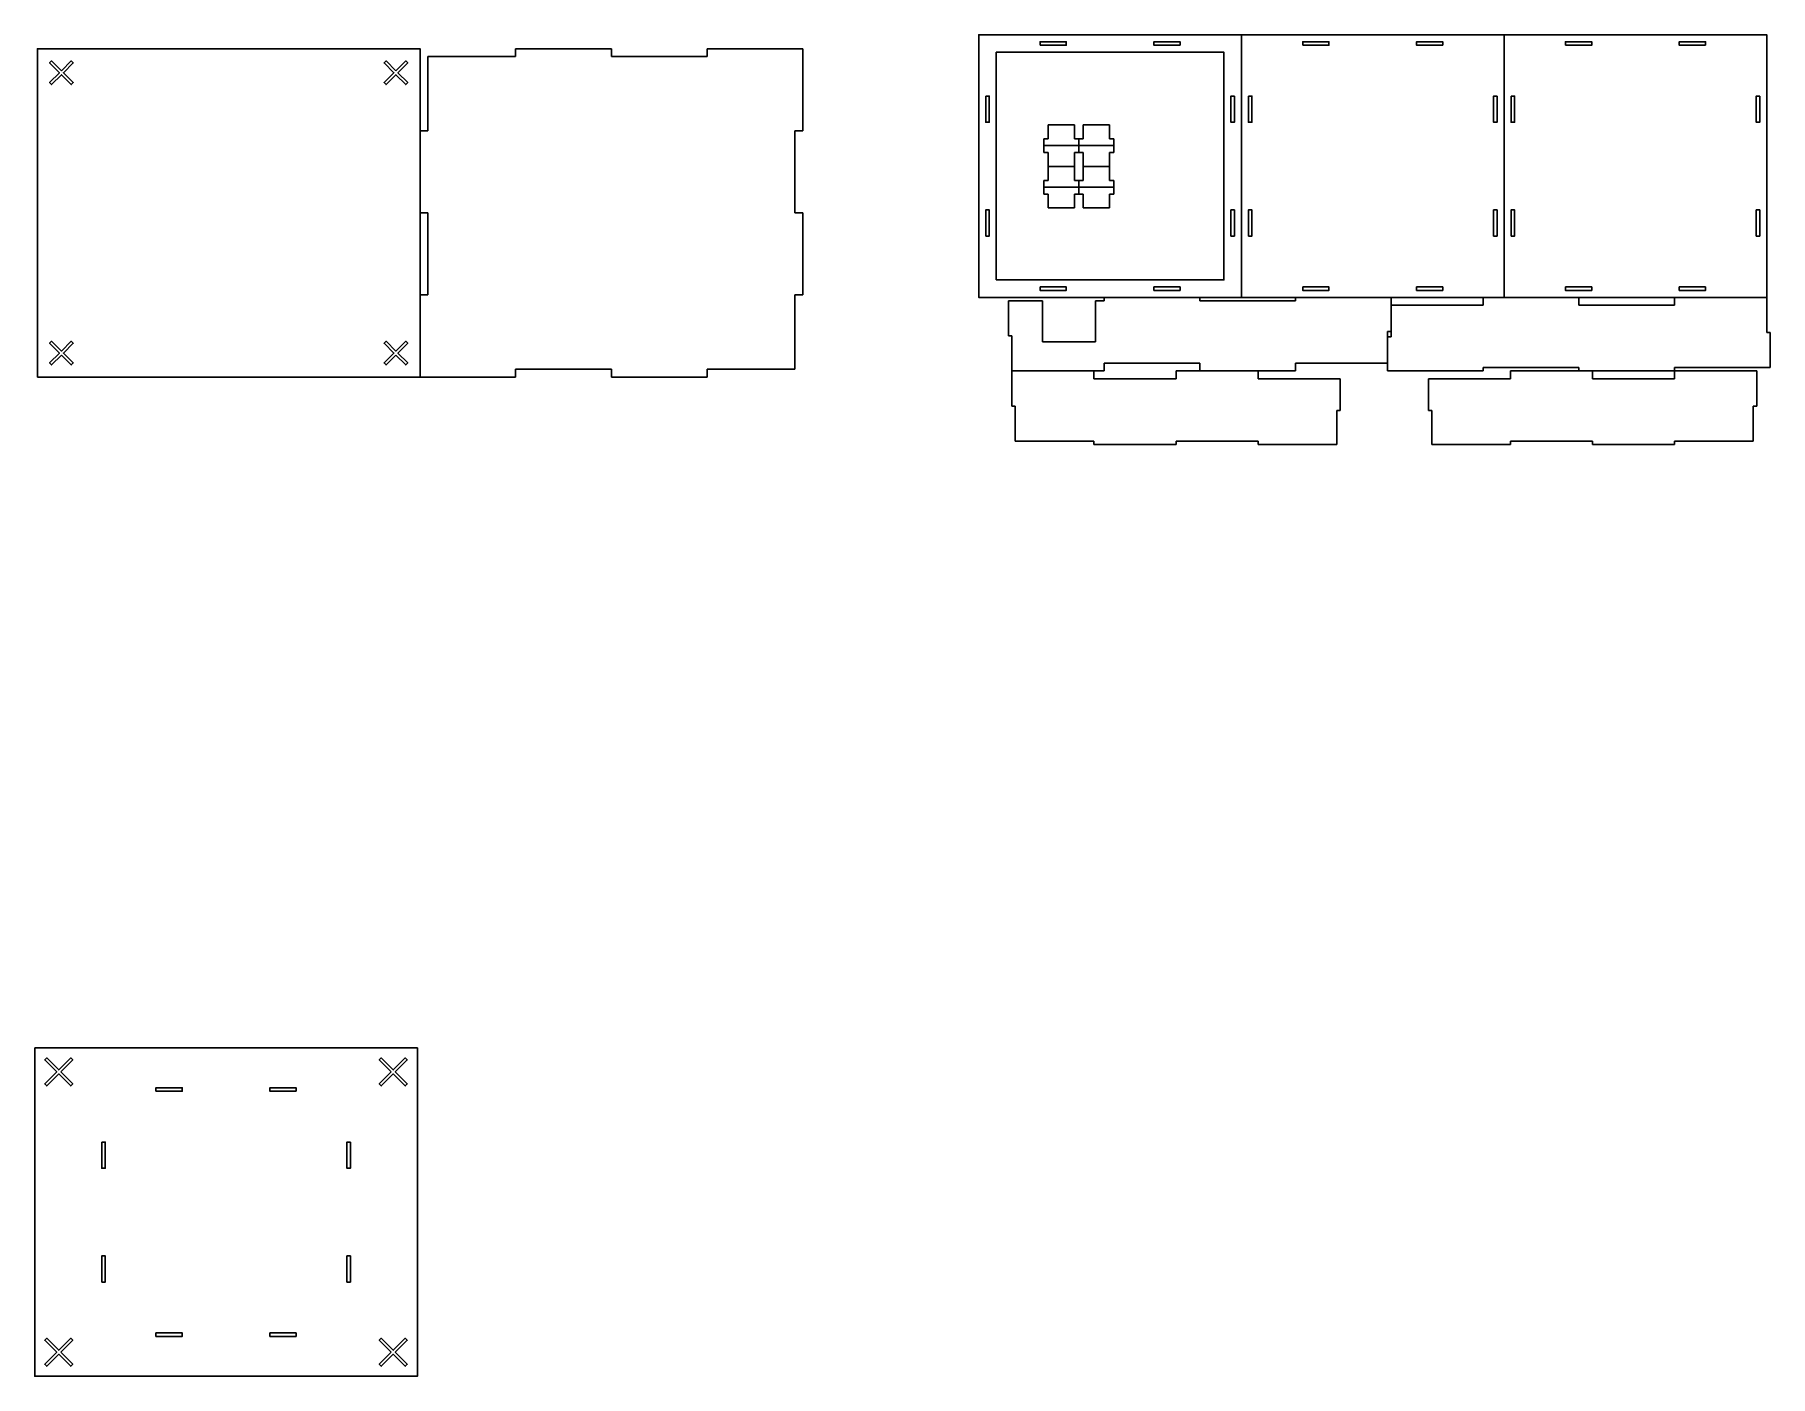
# Model space of a CAD drawing. Header units: millimetres. Extents: x 7102 to 9084, y -4535 to -3003.
import ezdxf

# ---------------------------------------------------------------- set-up
doc = ezdxf.new("R2010")
doc.units = ezdxf.units.MM
doc.layers.add('Layer 01', color=12, linetype='Continuous', true_color=0xc80000)
doc.layers.add('Layer 03', color=5, linetype='Continuous', true_color=0x0000ff)

msp = doc.modelspace()

# ---------------------------------------------------------------- linework, layer by layer
at = {"layer": 'Layer 01'}
for points in [[(8250, -3015), (8250, -3011), (8280, -3011), (8280, -3015)], [(8410, -3015), (8410, -3011), (8380, -3011), (8380, -3015)], [(8550, -3015), (8550, -3011), (8580, -3011), (8580, -3015)], [(8710, -3015), (8710, -3011), (8680, -3011), (8680, -3015)], [(8850, -3015), (8850, -3011), (8880, -3011), (8880, -3015)], [(9010, -3015), (9010, -3011), (8980, -3011), (8980, -3015)], [(8200, -3283), (8460, -3283), (8460, -3023), (8200, -3023)], [(7132.5, -3044.2), (7143.7, -3033), (7146, -3035.3), (7134.8, -3046.5), (7146, -3057.7), (7143.7, -3060), (7132.5, -3048.8), (7121.3, -3060), (7119, -3057.7), (7130.2, -3046.5), (7119, -3035.3), (7121.3, -3033)], [(7514.5, -3044.2), (7503.3, -3033), (7501, -3035.3), (7512.2, -3046.5), (7501, -3057.7), (7503.3, -3060), (7514.5, -3048.8), (7525.7, -3060), (7528, -3057.7), (7516.8, -3046.5), (7528, -3035.3), (7525.7, -3033)], [(8188, -3073), (8192, -3073), (8192, -3103), (8188, -3103)], [(8472, -3073), (8468, -3073), (8468, -3103), (8472, -3103)], [(8488, -3073), (8492, -3073), (8492, -3103), (8488, -3103)], [(8772, -3073), (8768, -3073), (8768, -3103), (8772, -3103)], [(8788, -3073), (8792, -3073), (8792, -3103), (8788, -3103)], [(9072, -3073), (9068, -3073), (9068, -3103), (9072, -3103)], [(8188, -3233), (8192, -3233), (8192, -3203), (8188, -3203)], [(8472, -3233), (8468, -3233), (8468, -3203), (8472, -3203)], [(8488, -3233), (8492, -3233), (8492, -3203), (8488, -3203)], [(8772, -3233), (8768, -3233), (8768, -3203), (8772, -3203)], [(8788, -3233), (8792, -3233), (8792, -3203), (8788, -3203)], [(9072, -3233), (9068, -3233), (9068, -3203), (9072, -3203)], [(8250, -3291), (8250, -3295), (8280, -3295), (8280, -3291)], [(8410, -3291), (8410, -3295), (8380, -3295), (8380, -3291)], [(8550, -3291), (8550, -3295), (8580, -3295), (8580, -3291)], [(8710, -3291), (8710, -3295), (8680, -3295), (8680, -3291)], [(8850, -3291), (8850, -3295), (8880, -3295), (8880, -3291)], [(9010, -3291), (9010, -3295), (8980, -3295), (8980, -3291)], [(7132.5, -3368.8), (7143.7, -3380), (7146, -3377.7), (7134.8, -3366.5), (7146, -3355.3), (7143.7, -3353), (7132.5, -3364.2), (7121.3, -3353), (7119, -3355.3), (7130.2, -3366.5), (7119, -3377.7), (7121.3, -3380)], [(7514.5, -3368.8), (7503.3, -3380), (7501, -3377.7), (7512.2, -3366.5), (7501, -3355.3), (7503.3, -3353), (7514.5, -3364.2), (7525.7, -3353), (7528, -3355.3), (7516.8, -3366.5), (7528, -3377.7), (7525.7, -3380)], [(7131.8, -4187.5), (7145.5, -4173.8), (7143.2, -4171.5), (7129.5, -4185.2), (7115.8, -4171.5), (7113.5, -4173.8), (7127.2, -4187.5), (7113.5, -4201.2), (7115.8, -4203.5), (7129.5, -4189.8), (7143.2, -4203.5), (7145.5, -4201.2)], [(7509.2, -4187.5), (7495.5, -4173.8), (7497.8, -4171.5), (7511.5, -4185.2), (7525.2, -4171.5), (7527.5, -4173.8), (7513.8, -4187.5), (7527.5, -4201.2), (7525.2, -4203.5), (7511.5, -4189.8), (7497.8, -4203.5), (7495.5, -4201.2)], [(7131.8, -4507.5), (7145.5, -4521.2), (7143.2, -4523.5), (7129.5, -4509.8), (7115.8, -4523.5), (7113.5, -4521.2), (7127.2, -4507.5), (7113.5, -4493.8), (7115.8, -4491.5), (7129.5, -4505.2), (7143.2, -4491.5), (7145.5, -4493.8)], [(7509.2, -4507.5), (7495.5, -4521.2), (7497.8, -4523.5), (7511.5, -4509.8), (7525.2, -4523.5), (7527.5, -4521.2), (7513.8, -4507.5), (7527.5, -4493.8), (7525.2, -4491.5), (7511.5, -4505.2), (7497.8, -4491.5), (7495.5, -4493.8)]]:
    msp.add_lwpolyline(points, close=True, dxfattribs=at)
at = {"layer": 'Layer 01', "lineweight": -3}
for points in [[(8259.4, -3106.1), (8259.4, -3114), (8259.4, -3121.9)], [(8289.4, -3106.1), (8274.4, -3106.1), (8259.4, -3106.1)], [(8289.4, -3121.9), (8289.4, -3114), (8289.4, -3106.1)], [(8329.4, -3106.1), (8314.4, -3106.1), (8299.4, -3106.1)], [(8299.4, -3106.1), (8299.4, -3114), (8299.4, -3121.9)], [(8329.4, -3121.9), (8329.4, -3114), (8329.4, -3106.1)], [(8254.4, -3121.9), (8254.4, -3125.8), (8254.4, -3129.7)], [(8259.4, -3121.9), (8256.9, -3121.9), (8254.4, -3121.9)], [(8294.4, -3129.7), (8274.4, -3129.7), (8254.4, -3129.7)], [(8254.4, -3129.7), (8254.4, -3133.7), (8254.4, -3137.6)], [(8254.4, -3129.7), (8274.4, -3129.7), (8294.4, -3129.7)], [(8294.4, -3121.9), (8291.9, -3121.9), (8289.4, -3121.9)], [(8299.4, -3121.9), (8296.9, -3121.9), (8294.4, -3121.9)], [(8294.4, -3121.9), (8294.4, -3125.8), (8294.4, -3129.7)], [(8294.4, -3129.7), (8294.4, -3125.8), (8294.4, -3121.9)], [(8294.4, -3129.7), (8314.4, -3129.7), (8334.4, -3129.7)], [(8294.4, -3129.7), (8294.4, -3133.7), (8294.4, -3137.6)], [(8334.4, -3129.7), (8314.4, -3129.7), (8294.4, -3129.7)], [(8294.4, -3137.6), (8294.4, -3133.7), (8294.4, -3129.7)], [(8334.4, -3121.9), (8331.9, -3121.9), (8329.4, -3121.9)], [(8334.4, -3129.7), (8334.4, -3125.8), (8334.4, -3121.9)], [(8334.4, -3137.6), (8334.4, -3133.7), (8334.4, -3129.7)], [(8254.4, -3137.6), (8256.9, -3137.6), (8259.4, -3137.6)], [(8259.4, -3137.6), (8259.4, -3145.5), (8259.4, -3153.4)], [(8289.4, -3137.6), (8291.9, -3137.6), (8294.4, -3137.6)], [(8289.4, -3153.4), (8289.4, -3145.5), (8289.4, -3137.6)], [(8294.4, -3137.6), (8296.9, -3137.6), (8299.4, -3137.6)], [(8299.4, -3137.6), (8299.4, -3145.5), (8299.4, -3153.4)], [(8329.4, -3153.4), (8329.4, -3145.5), (8329.4, -3137.6)], [(8329.4, -3137.6), (8331.9, -3137.6), (8334.4, -3137.6)], [(8259.4, -3169.3), (8256.9, -3169.3), (8254.4, -3169.3)], [(8254.4, -3169.3), (8254.4, -3173.2), (8254.4, -3177.1)], [(8259.4, -3153.4), (8274.4, -3153.4), (8289.4, -3153.4)], [(8289.4, -3153.4), (8274.4, -3153.4), (8259.4, -3153.4)], [(8259.4, -3153.4), (8259.4, -3161.3), (8259.4, -3169.3)], [(8289.4, -3169.3), (8289.4, -3161.3), (8289.4, -3153.4)], [(8294.4, -3169.3), (8291.9, -3169.3), (8289.4, -3169.3)], [(8299.4, -3169.3), (8296.9, -3169.3), (8294.4, -3169.3)], [(8294.4, -3169.3), (8294.4, -3173.2), (8294.4, -3177.1)], [(8294.4, -3177.1), (8294.4, -3173.2), (8294.4, -3169.3)], [(8299.4, -3153.4), (8314.4, -3153.4), (8329.4, -3153.4)], [(8329.4, -3153.4), (8314.4, -3153.4), (8299.4, -3153.4)], [(8299.4, -3153.4), (8299.4, -3161.3), (8299.4, -3169.3)], [(8329.4, -3169.3), (8329.4, -3161.3), (8329.4, -3153.4)], [(8334.4, -3169.3), (8331.9, -3169.3), (8329.4, -3169.3)], [(8334.4, -3177.1), (8334.4, -3173.2), (8334.4, -3169.3)], [(8254.4, -3177.1), (8274.4, -3177.1), (8294.4, -3177.1)], [(8254.4, -3177.1), (8254.4, -3181), (8254.4, -3184.9)], [(8294.4, -3177.1), (8274.4, -3177.1), (8254.4, -3177.1)], [(8254.4, -3184.9), (8256.9, -3184.9), (8259.4, -3184.9)], [(8259.4, -3184.9), (8259.4, -3192.9), (8259.4, -3200.8)], [(8289.4, -3200.8), (8289.4, -3192.9), (8289.4, -3184.9)], [(8289.4, -3184.9), (8291.9, -3184.9), (8294.4, -3184.9)], [(8294.4, -3177.1), (8314.4, -3177.1), (8334.4, -3177.1)], [(8294.4, -3177.1), (8294.4, -3181), (8294.4, -3184.9)], [(8334.4, -3177.1), (8314.4, -3177.1), (8294.4, -3177.1)], [(8294.4, -3184.9), (8294.4, -3181), (8294.4, -3177.1)], [(8294.4, -3184.9), (8296.9, -3184.9), (8299.4, -3184.9)], [(8299.4, -3184.9), (8299.4, -3192.9), (8299.4, -3200.8)], [(8329.4, -3200.8), (8329.4, -3192.9), (8329.4, -3184.9)], [(8329.4, -3184.9), (8331.9, -3184.9), (8334.4, -3184.9)], [(8334.4, -3184.9), (8334.4, -3181), (8334.4, -3177.1)], [(8259.4, -3200.8), (8274.4, -3200.8), (8289.4, -3200.8)], [(8299.4, -3200.8), (8314.4, -3200.8), (8329.4, -3200.8)]]:
    msp.add_open_spline(points, degree=2, dxfattribs=at)
at = {"layer": 'Layer 03'}
for points in [[(8180, -3283), (8180, -3303), (8480, -3303), (8480, -3003), (8180, -3003)], [(8480, -3283), (8480, -3303), (8780, -3303), (8780, -3003), (8480, -3003)], [(8780, -3283), (8780, -3303), (9080, -3303), (9080, -3003), (8780, -3003)], [(7105, -3394), (7542, -3394), (7542, -3019), (7105, -3019)], [(7102, -4160), (7539, -4160), (7539, -4535), (7102, -4535)], [(7240.5, -4209.5), (7240.5, -4205.5), (7270.5, -4205.5), (7270.5, -4209.5)], [(7400.5, -4209.5), (7400.5, -4205.5), (7370.5, -4205.5), (7370.5, -4209.5)], [(7178.5, -4267.5), (7182.5, -4267.5), (7182.5, -4297.5), (7178.5, -4297.5)], [(7462.5, -4267.5), (7458.5, -4267.5), (7458.5, -4297.5), (7462.5, -4297.5)], [(7178.5, -4427.5), (7182.5, -4427.5), (7182.5, -4397.5), (7178.5, -4397.5)], [(7462.5, -4427.5), (7458.5, -4427.5), (7458.5, -4397.5), (7462.5, -4397.5)], [(7240.5, -4485.5), (7240.5, -4489.5), (7270.5, -4489.5), (7270.5, -4485.5)], [(7400.5, -4485.5), (7400.5, -4489.5), (7370.5, -4489.5), (7370.5, -4485.5)]]:
    msp.add_lwpolyline(points, close=True, dxfattribs=at)
at = {"layer": 'Layer 03', "lineweight": -3}
for points in [[(7651.2, -3028), (7601.1, -3028), (7551, -3028)], [(7551, -3028), (7551, -3070.4), (7551, -3112.8)], [(7651.2, -3019), (7651.2, -3023.5), (7651.2, -3028)], [(7760.5, -3019), (7705.9, -3019), (7651.2, -3019)], [(7760.5, -3028), (7760.5, -3023.5), (7760.5, -3019)], [(7869.8, -3028), (7815.1, -3028), (7760.5, -3028)], [(7975, -3019), (7922.4, -3019), (7869.8, -3019)], [(7869.8, -3019), (7869.8, -3023.5), (7869.8, -3028)], [(7979, -3019), (7977, -3019), (7975, -3019)], [(7979, -3112.8), (7979, -3065.9), (7979, -3019)], [(7551, -3112.8), (7546.5, -3112.8), (7542, -3112.8)], [(7542, -3112.8), (7542, -3159.6), (7542, -3206.5)], [(7970, -3112.8), (7974.5, -3112.8), (7979, -3112.8)], [(7970, -3206.5), (7970, -3159.6), (7970, -3112.8)], [(7542, -3206.5), (7546.5, -3206.5), (7551, -3206.5)], [(7551, -3206.5), (7551, -3253.4), (7551, -3300.2)], [(7979, -3206.5), (7974.5, -3206.5), (7970, -3206.5)], [(7979, -3300.2), (7979, -3253.4), (7979, -3206.5)], [(7551, -3300.2), (7546.5, -3300.2), (7542, -3300.2)], [(7970, -3385), (7970, -3342.6), (7970, -3300.2)], [(7970, -3300.2), (7974.5, -3300.2), (7979, -3300.2)], [(8213.9, -3307), (8213.9, -3327), (8213.9, -3347)], [(8252.9, -3353.9), (8252.9, -3330.4), (8252.9, -3307)], [(8313.2, -3353.9), (8313.2, -3330.4), (8313.2, -3307)], [(8313.2, -3307), (8318.2, -3307), (8323.2, -3307)], [(8323.2, -3307), (8323.2, -3305), (8323.2, -3303)], [(8432.4, -3303), (8377.8, -3303), (8323.2, -3303)], [(8432.4, -3307), (8432.4, -3305), (8432.4, -3303)], [(8432.4, -3307), (8487, -3307), (8541.7, -3307)], [(8650.9, -3303), (8596.3, -3303), (8541.7, -3303)], [(8541.7, -3307), (8541.7, -3305), (8541.7, -3303)], [(8650.9, -3342), (8650.9, -3322.5), (8650.9, -3303)], [(8865.5, -3303), (8810.8, -3303), (8756.2, -3303)], [(8756.2, -3303), (8756.2, -3307.5), (8756.2, -3312)], [(8865.5, -3312), (8865.5, -3307.5), (8865.5, -3303)], [(9080, -3303), (9027.4, -3303), (8974.7, -3303)], [(8974.7, -3303), (8974.7, -3307.5), (8974.7, -3312)], [(9080, -3343), (9080, -3323), (9080, -3303)], [(8756.2, -3312), (8703.6, -3312), (8650.9, -3312)], [(8650.9, -3312), (8650.9, -3330), (8650.9, -3348)], [(8974.7, -3312), (8920.1, -3312), (8865.5, -3312)], [(8213.9, -3347), (8215.9, -3347), (8217.9, -3347)], [(8217.9, -3347), (8217.9, -3367), (8217.9, -3387)], [(8647, -3378), (8647, -3360), (8647, -3342)], [(8647, -3342), (8648.9, -3342), (8650.9, -3342)], [(8650.9, -3348), (8648.9, -3348), (8647, -3348)], [(8647, -3348), (8647, -3367.5), (8647, -3387)], [(9084, -3343), (9082, -3343), (9080, -3343)], [(9084, -3343), (9084, -3363), (9084, -3383)], [(8313.2, -3353.9), (8283.1, -3353.9), (8252.9, -3353.9)], [(7651.2, -3385), (7705.9, -3385), (7760.5, -3385)], [(7651.2, -3394), (7651.2, -3389.5), (7651.2, -3385)], [(7760.5, -3385), (7760.5, -3389.5), (7760.5, -3394)], [(7869.8, -3394), (7869.8, -3389.5), (7869.8, -3385)], [(7869.8, -3385), (7919.9, -3385), (7970, -3385)], [(8311.6, -3387), (8264.8, -3387), (8217.9, -3387)], [(8217.9, -3387), (8217.9, -3407), (8217.9, -3427)], [(8217.9, -3387), (8270.5, -3387), (8323.2, -3387)], [(8311.6, -3395.9), (8311.6, -3391.4), (8311.6, -3387)], [(8323.2, -3387), (8323.2, -3382.5), (8323.2, -3378)], [(8323.2, -3378), (8377.8, -3378), (8432.4, -3378)], [(8499.1, -3387), (8452.3, -3387), (8405.4, -3387)], [(8405.4, -3387), (8405.4, -3391.4), (8405.4, -3395.9)], [(8432.4, -3378), (8432.4, -3382.5), (8432.4, -3387)], [(8432.4, -3387), (8487, -3387), (8541.7, -3387)], [(8499.1, -3395.9), (8499.1, -3391.4), (8499.1, -3387)], [(8541.7, -3387), (8541.7, -3382.5), (8541.7, -3378)], [(8541.7, -3378), (8594.3, -3378), (8647, -3378)], [(8647, -3387), (8701.6, -3387), (8756.2, -3387)], [(8865.5, -3383), (8810.8, -3383), (8756.2, -3383)], [(8756.2, -3383), (8756.2, -3385), (8756.2, -3387)], [(8787.2, -3387), (8834.1, -3387), (8881, -3387)], [(8787.2, -3395.9), (8787.2, -3391.4), (8787.2, -3387)], [(8865.5, -3383), (8865.5, -3385), (8865.5, -3387)], [(8865.5, -3387), (8920.1, -3387), (8974.7, -3387)], [(8881, -3387), (8881, -3391.4), (8881, -3395.9)], [(8974.7, -3383), (8974.7, -3385), (8974.7, -3387)], [(8974.7, -3395.9), (8974.7, -3391.4), (8974.7, -3387)], [(9068.5, -3387), (9068.5, -3407), (9068.5, -3427)], [(7542, -3394), (7562, -3394), (7582, -3394)], [(7582, -3394), (7616.6, -3394), (7651.2, -3394)], [(7760.5, -3394), (7815.1, -3394), (7869.8, -3394)], [(8405.4, -3395.9), (8358.5, -3395.9), (8311.6, -3395.9)], [(8592.9, -3395.9), (8546, -3395.9), (8499.1, -3395.9)], [(8693.5, -3395.9), (8740.3, -3395.9), (8787.2, -3395.9)], [(8881, -3395.9), (8927.8, -3395.9), (8974.7, -3395.9)], [(8217.9, -3427), (8219.9, -3427), (8221.8, -3427)], [(8221.8, -3427), (8221.8, -3447), (8221.8, -3467)], [(9068.5, -3427), (9066.5, -3427), (9064.5, -3427)], [(9064.5, -3427), (9064.5, -3447), (9064.5, -3467)], [(8588.9, -3432), (8590.9, -3432), (8592.9, -3432)], [(8588.9, -3432), (8588.9, -3451.4), (8588.9, -3470.9)], [(8697.4, -3432), (8695.4, -3432), (8693.5, -3432)], [(8697.4, -3470.9), (8697.4, -3451.4), (8697.4, -3432)], [(8311.6, -3467), (8266.7, -3467), (8221.8, -3467)], [(8311.6, -3467), (8311.6, -3468.9), (8311.6, -3470.9)], [(8499.1, -3467), (8452.3, -3467), (8405.4, -3467)], [(8405.4, -3467), (8405.4, -3468.9), (8405.4, -3470.9)], [(8499.1, -3467), (8499.1, -3468.9), (8499.1, -3470.9)], [(8787.2, -3470.9), (8787.2, -3468.9), (8787.2, -3467)], [(8881, -3467), (8834.1, -3467), (8787.2, -3467)], [(8881, -3467), (8881, -3468.9), (8881, -3470.9)], [(8974.7, -3470.9), (8974.7, -3468.9), (8974.7, -3467)], [(9064.5, -3467), (9019.6, -3467), (8974.7, -3467)], [(8311.6, -3470.9), (8358.5, -3470.9), (8405.4, -3470.9)], [(8499.1, -3470.9), (8544, -3470.9), (8588.9, -3470.9)], [(8787.2, -3470.9), (8742.3, -3470.9), (8697.4, -3470.9)], [(8974.7, -3470.9), (8927.8, -3470.9), (8881, -3470.9)]]:
    msp.add_open_spline(points, degree=2, dxfattribs=at)
for points, knots in [([(7542, -3300.2), (7542, -3344.6), (7542, -3389), (7542, -3391.5), (7542, -3394)], [831.836667, 831.836667, 831.836667, 920.586667, 920.586667, 925.586667, 925.586667, 925.586667]), ([(8213.9, -3307), (8215.9, -3307), (8217.9, -3307), (8235.4, -3307), (8252.9, -3307)], [2695.258705, 2695.258705, 2695.258705, 2699.218705, 2699.218705, 2733.941375, 2733.941375, 2733.941375]), ([(9084, -3383), (9064, -3383), (9044, -3383), (9009.3, -3383), (8974.7, -3383)], [1849.093333, 1849.093333, 1849.093333, 1889.093333, 1889.093333, 1957.659318, 1957.659318, 1957.659318]), ([(8974.7, -3387), (9019.1, -3387), (9063.5, -3387), (9066, -3387), (9068.5, -3387)], [831.836667, 831.836667, 831.836667, 920.586667, 920.586667, 925.586667, 925.586667, 925.586667]), ([(8592.9, -3432), (8592.9, -3414.5), (8592.9, -3397), (8592.9, -3396.4), (8592.9, -3395.9)], [592.71, 592.71, 592.71, 625.376667, 625.376667, 626.416667, 626.416667, 626.416667]), ([(8693.5, -3432), (8693.5, -3414.5), (8693.5, -3397), (8693.5, -3396.4), (8693.5, -3395.9)], [1413.506667, 1413.506667, 1413.506667, 1446.173333, 1446.173333, 1447.213333, 1447.213333, 1447.213333])]:
    msp.add_open_spline(points, degree=2, knots=knots, dxfattribs=at)

doc.saveas('drawing.dxf')
